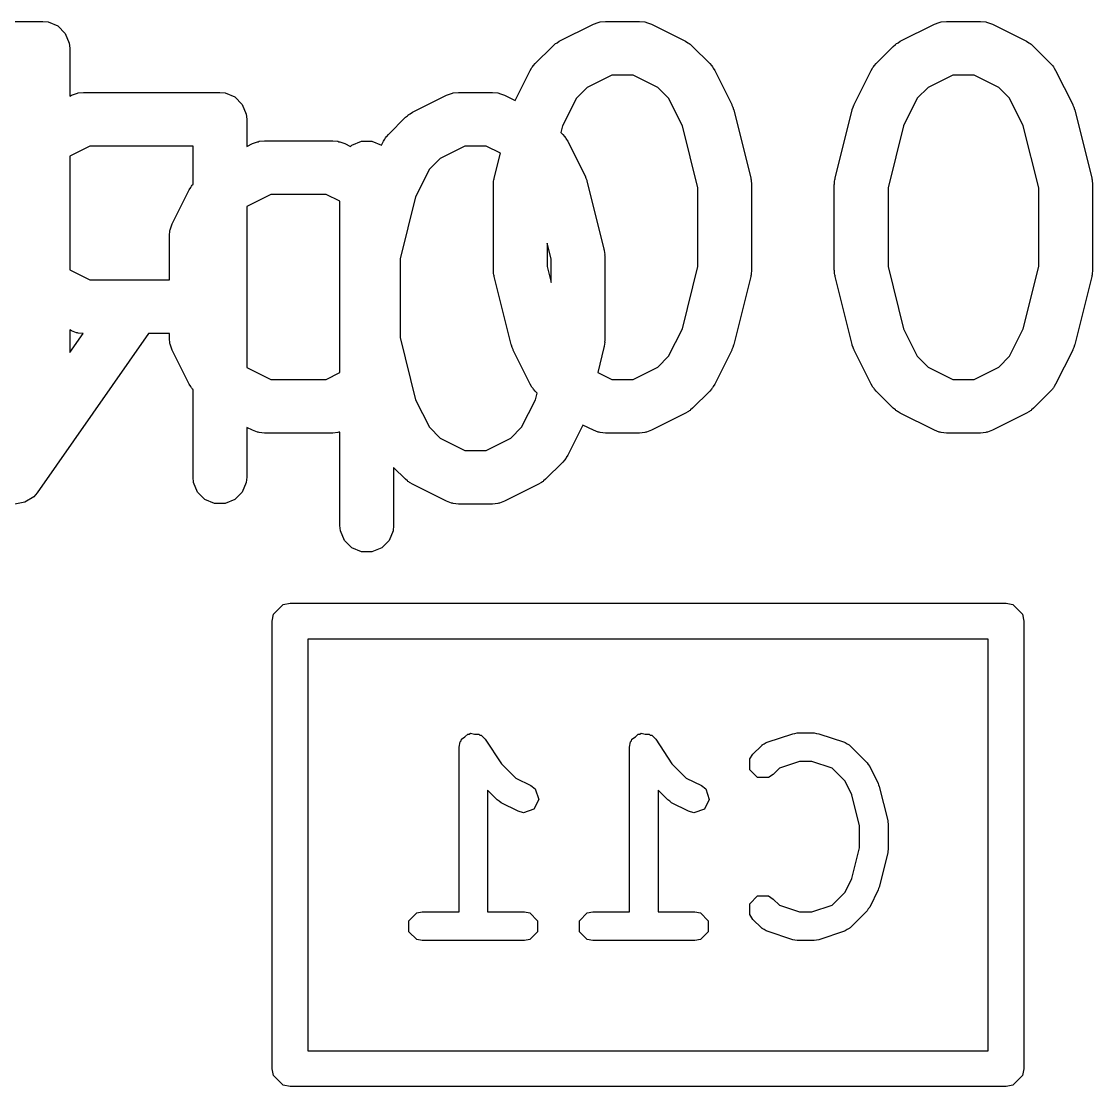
# Model space of a CAD drawing. Extents: x 4.21 to 7.42, y -5.27 to -2.46.
# Drawn here: x 5.964 to 6.0818, y -4.3853 to -4.2682 of the extents above; entities that cross this region are included whole.
import ezdxf

# ---------------------------------------------------------------- set-up
doc = ezdxf.new("R2010")
doc.units = 0
doc.header["$MEASUREMENT"] = 0
doc.layers.add('BLACK', color=7, linetype='CONTINUOUS')

msp = doc.modelspace()

# ---------------------------------------------------------------- linework, layer by layer
at = {"layer": 'BLACK', "linetype": 'CONTINUOUS'}
for p, q in [((5.94758, -4.26819), (5.96633, -4.26819)), ((5.96633, -4.26819), (5.9669, -4.26824)), ((5.9669, -4.26824), (5.96797, -4.26868)), ((5.96797, -4.26868), (5.96878, -4.2695)), ((6.02312, -4.27037), (6.02687, -4.2685)), ((6.02687, -4.2685), (6.02741, -4.26829)), ((6.02741, -4.26829), (6.02752, -4.26828)), ((6.02752, -4.26828), (6.02762, -4.26824)), ((6.02762, -4.26824), (6.02819, -4.26819)), ((6.02819, -4.26819), (6.03194, -4.26819)), ((6.03194, -4.26819), (6.03252, -4.26824)), ((6.03252, -4.26824), (6.03262, -4.26828)), ((6.03262, -4.26828), (6.03272, -4.26829)), ((6.03272, -4.26829), (6.03326, -4.2685)), ((6.03326, -4.2685), (6.03701, -4.27037)), ((6.06062, -4.27037), (6.06437, -4.2685)), ((6.06437, -4.2685), (6.06491, -4.26829)), ((6.06491, -4.26829), (6.06502, -4.26828)), ((6.06502, -4.26828), (6.06511, -4.26824)), ((6.06511, -4.26824), (6.06569, -4.26819)), ((6.06569, -4.26819), (6.06944, -4.26819)), ((6.06944, -4.26819), (6.07001, -4.26824)), ((6.07001, -4.26824), (6.07011, -4.26828)), ((6.07011, -4.26828), (6.07022, -4.26829)), ((6.07022, -4.26829), (6.07076, -4.2685)), ((6.07076, -4.2685), (6.07451, -4.27037)), ((5.96878, -4.2695), (5.96922, -4.27056)), ((5.96922, -4.27056), (5.96928, -4.27114)), ((5.96928, -4.27114), (5.96928, -4.2764)), ((6.02048, -4.2728), (6.02236, -4.27093)), ((6.02236, -4.27093), (6.02258, -4.27074)), ((6.02258, -4.27074), (6.02263, -4.27068)), ((6.02263, -4.27068), (6.02272, -4.27062)), ((6.02272, -4.27062), (6.0228, -4.27056)), ((6.0228, -4.27056), (6.02288, -4.27053)), ((6.02288, -4.27053), (6.02312, -4.27037)), ((6.03701, -4.27037), (6.03726, -4.27053)), ((6.03726, -4.27053), (6.03733, -4.27056)), ((6.03733, -4.27056), (6.03741, -4.27062)), ((6.03741, -4.27062), (6.0375, -4.27068)), ((6.0375, -4.27068), (6.03755, -4.27074)), ((6.03755, -4.27074), (6.03778, -4.27093)), ((6.03778, -4.27093), (6.03966, -4.2728)), ((6.05798, -4.2728), (6.05985, -4.27093)), ((6.05985, -4.27093), (6.06008, -4.27074)), ((6.06008, -4.27074), (6.06013, -4.27068)), ((6.06013, -4.27068), (6.06022, -4.27062)), ((6.06022, -4.27062), (6.0603, -4.27056)), ((6.0603, -4.27056), (6.06037, -4.27053)), ((6.06037, -4.27053), (6.06062, -4.27037)), ((6.07451, -4.27037), (6.07476, -4.27053)), ((6.07476, -4.27053), (6.07483, -4.27056)), ((6.07483, -4.27056), (6.07491, -4.27062)), ((6.07491, -4.27062), (6.075, -4.27068)), ((6.075, -4.27068), (6.07505, -4.27074)), ((6.07505, -4.27074), (6.07528, -4.27093)), ((6.07528, -4.27093), (6.07715, -4.2728)), ((6.01827, -4.27689), (6.01993, -4.27357)), ((6.01993, -4.27357), (6.02008, -4.27332)), ((6.02008, -4.27332), (6.02011, -4.27325)), ((6.02011, -4.27325), (6.02018, -4.27317)), ((6.02018, -4.27317), (6.02024, -4.27308)), ((6.02024, -4.27308), (6.0203, -4.27303)), ((6.0203, -4.27303), (6.02048, -4.2728)), ((6.03966, -4.2728), (6.03984, -4.27303)), ((6.03984, -4.27303), (6.0399, -4.27308)), ((6.0399, -4.27308), (6.03996, -4.27317)), ((6.03996, -4.27317), (6.04002, -4.27325)), ((6.04002, -4.27325), (6.04005, -4.27332)), ((6.04005, -4.27332), (6.04021, -4.27357)), ((6.04021, -4.27357), (6.04208, -4.27732)), ((6.05555, -4.27732), (6.05742, -4.27357)), ((6.05742, -4.27357), (6.05758, -4.27332)), ((6.05758, -4.27332), (6.05761, -4.27325)), ((6.05761, -4.27325), (6.05768, -4.27317)), ((6.05768, -4.27317), (6.05773, -4.27308)), ((6.05773, -4.27308), (6.05779, -4.27303)), ((6.05779, -4.27303), (6.05798, -4.2728)), ((6.07715, -4.2728), (6.07734, -4.27303)), ((6.07734, -4.27303), (6.0774, -4.27308)), ((6.0774, -4.27308), (6.07745, -4.27317)), ((6.07745, -4.27317), (6.07752, -4.27325)), ((6.07752, -4.27325), (6.07755, -4.27332)), ((6.07755, -4.27332), (6.0777, -4.27357)), ((6.0777, -4.27357), (6.07958, -4.27732)), ((6.02889, -4.27409), (6.02619, -4.27544)), ((6.03125, -4.27409), (6.02889, -4.27409)), ((6.03394, -4.27544), (6.03125, -4.27409)), ((6.06639, -4.27409), (6.06369, -4.27544)), ((6.06874, -4.27409), (6.06639, -4.27409)), ((6.07144, -4.27544), (6.06874, -4.27409)), ((5.97021, -4.27605), (5.97079, -4.27599)), ((5.97079, -4.27599), (5.98579, -4.27599)), ((5.98579, -4.27599), (5.98636, -4.27605)), ((6.01146, -4.27605), (6.01204, -4.27599)), ((6.01204, -4.27599), (6.01578, -4.27599)), ((6.01578, -4.27599), (6.01636, -4.27605)), ((6.02619, -4.27544), (6.025, -4.27664)), ((6.03514, -4.27664), (6.03394, -4.27544)), ((6.06369, -4.27544), (6.06249, -4.27664)), ((6.07264, -4.27664), (6.07144, -4.27544)), ((5.96928, -4.2764), (5.96947, -4.2763)), ((5.96947, -4.2763), (5.97001, -4.2761)), ((5.97001, -4.2761), (5.97012, -4.27609)), ((5.97012, -4.27609), (5.97021, -4.27605)), ((5.98636, -4.27605), (5.98743, -4.27649)), ((5.98743, -4.27649), (5.98824, -4.27731)), ((6.00696, -4.27818), (6.01071, -4.2763)), ((6.01071, -4.2763), (6.01126, -4.2761)), ((6.01126, -4.2761), (6.01136, -4.27609)), ((6.01136, -4.27609), (6.01146, -4.27605)), ((6.01636, -4.27605), (6.01646, -4.27609)), ((6.01646, -4.27609), (6.01656, -4.2761)), ((6.01656, -4.2761), (6.01711, -4.2763)), ((6.01711, -4.2763), (6.01827, -4.27689)), ((6.025, -4.27664), (6.02348, -4.27967)), ((6.03666, -4.27967), (6.03514, -4.27664)), ((6.06249, -4.27664), (6.06098, -4.27967)), ((6.07415, -4.27967), (6.07264, -4.27664)), ((5.98824, -4.27731), (5.98868, -4.27837)), ((5.98868, -4.27837), (5.98874, -4.27895)), ((6.00656, -4.27843), (6.00664, -4.27837)), ((6.00664, -4.27837), (6.00672, -4.27834)), ((6.00672, -4.27834), (6.00696, -4.27818)), ((6.04208, -4.27732), (6.0421, -4.27736)), ((6.0421, -4.27736), (6.04211, -4.27738)), ((6.04211, -4.27738), (6.0422, -4.27762)), ((6.0422, -4.27762), (6.04229, -4.27786)), ((6.04229, -4.27786), (6.04229, -4.27788)), ((6.04229, -4.27788), (6.04231, -4.27792)), ((6.04231, -4.27792), (6.04418, -4.28542)), ((6.05345, -4.28542), (6.05533, -4.27792)), ((6.05533, -4.27792), (6.05534, -4.27788)), ((6.05534, -4.27786), (6.05543, -4.27762)), ((6.05534, -4.27788), (6.05534, -4.27786)), ((6.05543, -4.27762), (6.05552, -4.27738)), ((6.05552, -4.27738), (6.05553, -4.27736)), ((6.05553, -4.27736), (6.05555, -4.27732)), ((6.07958, -4.27732), (6.0796, -4.27736)), ((6.0796, -4.27736), (6.07961, -4.27738)), ((6.07961, -4.27738), (6.07969, -4.27762)), ((6.07969, -4.27762), (6.07979, -4.27786)), ((6.07979, -4.27786), (6.07979, -4.27788)), ((6.07979, -4.27788), (6.0798, -4.27792)), ((6.0798, -4.27792), (6.08168, -4.28542)), ((5.98874, -4.27895), (5.98874, -4.28194)), ((6.00432, -4.28061), (6.0062, -4.27873)), ((6.0062, -4.27873), (6.00642, -4.27855)), ((6.00642, -4.27855), (6.00648, -4.27849)), ((6.00648, -4.27849), (6.00656, -4.27843)), ((6.00414, -4.28083), (6.00432, -4.28061)), ((6.02348, -4.27967), (6.0233, -4.28041)), ((6.0233, -4.28041), (6.0235, -4.28061)), ((6.0235, -4.28061), (6.02368, -4.28083)), ((6.03836, -4.2865), (6.03666, -4.27967)), ((6.06098, -4.27967), (6.05927, -4.2865)), ((6.07586, -4.2865), (6.07415, -4.27967)), ((5.97149, -4.2819), (5.96928, -4.283)), ((5.98284, -4.2819), (5.97149, -4.2819)), ((5.98284, -4.28611), (5.98284, -4.2819)), ((5.98874, -4.28194), (5.98938, -4.28162)), ((5.98938, -4.28162), (5.98992, -4.28141)), ((5.98992, -4.28141), (5.99002, -4.28141)), ((5.99002, -4.28141), (5.99012, -4.28137)), ((5.99012, -4.28137), (5.9907, -4.28131)), ((5.9907, -4.28131), (5.9982, -4.28131)), ((5.9982, -4.28131), (5.99877, -4.28137)), ((5.99877, -4.28137), (5.99887, -4.28141)), ((5.99887, -4.28141), (5.99898, -4.28141)), ((5.99898, -4.28141), (5.99952, -4.28162)), ((5.99952, -4.28162), (6.00017, -4.28195)), ((6.00017, -4.28195), (6.00031, -4.28181)), ((6.00031, -4.28181), (6.00137, -4.28137)), ((6.00137, -4.28137), (6.00252, -4.28137)), ((6.00252, -4.28137), (6.00356, -4.28179)), ((6.00356, -4.28179), (6.00377, -4.28137)), ((6.00377, -4.28137), (6.00393, -4.28113)), ((6.00393, -4.28113), (6.00396, -4.28105)), ((6.00396, -4.28105), (6.00402, -4.28097)), ((6.00402, -4.28097), (6.00408, -4.28088)), ((6.00408, -4.28088), (6.00414, -4.28083)), ((6.01273, -4.2819), (6.01003, -4.28325)), ((6.01509, -4.2819), (6.01273, -4.2819)), ((6.01664, -4.28268), (6.01509, -4.2819)), ((6.02368, -4.28083), (6.02374, -4.28088)), ((6.02374, -4.28088), (6.0238, -4.28097)), ((6.0238, -4.28097), (6.02386, -4.28105)), ((6.02386, -4.28105), (6.02389, -4.28113)), ((6.02389, -4.28113), (6.02405, -4.28137)), ((6.02405, -4.28137), (6.02592, -4.28512)), ((5.96928, -4.283), (5.96928, -4.29551)), ((6.01596, -4.28542), (6.01664, -4.28268)), ((6.01003, -4.28325), (6.00884, -4.28444)), ((6.00884, -4.28444), (6.00732, -4.28748)), ((6.01594, -4.28552), (6.01596, -4.28542)), ((6.02592, -4.28512), (6.02594, -4.28517)), ((6.02594, -4.28517), (6.02595, -4.28518)), ((6.02595, -4.28518), (6.02604, -4.28543)), ((6.02604, -4.28543), (6.02613, -4.28566)), ((6.04418, -4.28542), (6.0442, -4.28552)), ((6.05344, -4.28552), (6.05345, -4.28542)), ((6.08168, -4.28542), (6.08169, -4.28552)), ((5.98243, -4.28669), (5.98259, -4.28644)), ((5.98259, -4.28644), (5.98262, -4.28637)), ((5.98262, -4.28637), (5.98269, -4.28629)), ((5.98269, -4.28629), (5.98274, -4.2862)), ((5.98274, -4.2862), (5.9828, -4.28615)), ((5.9828, -4.28615), (5.98284, -4.28611)), ((6.01587, -4.28599), (6.0159, -4.28578)), ((6.01588, -4.28604), (6.01587, -4.28599)), ((6.01587, -4.28614), (6.01588, -4.28604)), ((6.01587, -4.29551), (6.01587, -4.28614)), ((6.0159, -4.28578), (6.01592, -4.28556)), ((6.01592, -4.28556), (6.01594, -4.28552)), ((6.02613, -4.28566), (6.02613, -4.28569)), ((6.02613, -4.28569), (6.02615, -4.28573)), ((6.02615, -4.28573), (6.02802, -4.29323)), ((6.03836, -4.29515), (6.03836, -4.2865)), ((6.0442, -4.28552), (6.04421, -4.28556)), ((6.04421, -4.28556), (6.04423, -4.28578)), ((6.04423, -4.28578), (6.04427, -4.28599)), ((6.04427, -4.28599), (6.04426, -4.28604)), ((6.04426, -4.28604), (6.04427, -4.28614)), ((6.04427, -4.28614), (6.04427, -4.29551)), ((6.05336, -4.28614), (6.05337, -4.28604)), ((6.05336, -4.29551), (6.05336, -4.28614)), ((6.05337, -4.28599), (6.0534, -4.28578)), ((6.05337, -4.28604), (6.05337, -4.28599)), ((6.0534, -4.28578), (6.05342, -4.28556)), ((6.05342, -4.28556), (6.05344, -4.28552)), ((6.05927, -4.2865), (6.05927, -4.29515)), ((6.07586, -4.29515), (6.07586, -4.2865)), ((6.08169, -4.28552), (6.08171, -4.28556)), ((6.08171, -4.28556), (6.08173, -4.28578)), ((6.08173, -4.28578), (6.08176, -4.28599)), ((6.08176, -4.28599), (6.08176, -4.28604)), ((6.08176, -4.28604), (6.08177, -4.28614)), ((6.08177, -4.28614), (6.08177, -4.29551)), ((5.98056, -4.29044), (5.98243, -4.28669)), ((5.9914, -4.28721), (5.98874, -4.28854)), ((5.9975, -4.28721), (5.9914, -4.28721)), ((5.99899, -4.28796), (5.9975, -4.28721)), ((6.00732, -4.28748), (6.00561, -4.29431)), ((5.98874, -4.28854), (5.98874, -4.30623)), ((5.99899, -4.30681), (5.99899, -4.28796)), ((5.98025, -4.29176), (5.9803, -4.29118)), ((5.9803, -4.29118), (5.98034, -4.29109)), ((5.98034, -4.29109), (5.98035, -4.29098)), ((5.98035, -4.29098), (5.98056, -4.29044)), ((5.98025, -4.29662), (5.98025, -4.29176)), ((6.02221, -4.29431), (6.02177, -4.29258)), ((6.02177, -4.29258), (6.02177, -4.29515)), ((6.02802, -4.29323), (6.02804, -4.29333)), ((6.02804, -4.29333), (6.02805, -4.29337)), ((6.02805, -4.29337), (6.02808, -4.29358)), ((6.02808, -4.29358), (6.02811, -4.2938)), ((6.00561, -4.29431), (6.00561, -4.30295)), ((6.02221, -4.29688), (6.02221, -4.29431)), ((6.02811, -4.2938), (6.0281, -4.29384)), ((6.0281, -4.29384), (6.02811, -4.29394)), ((6.02811, -4.29394), (6.02811, -4.30332)), ((5.96928, -4.29551), (5.97149, -4.29662)), ((6.01588, -4.29561), (6.01587, -4.29551)), ((6.01587, -4.29565), (6.01588, -4.29561)), ((6.0159, -4.29587), (6.01587, -4.29565)), ((6.01592, -4.29609), (6.0159, -4.29587)), ((6.02177, -4.29515), (6.02221, -4.29688)), ((6.03666, -4.30198), (6.03836, -4.29515)), ((6.04423, -4.29587), (6.04421, -4.29609)), ((6.04427, -4.29565), (6.04423, -4.29587)), ((6.04427, -4.29551), (6.04426, -4.29561)), ((6.04426, -4.29561), (6.04427, -4.29565)), ((6.05337, -4.29561), (6.05336, -4.29551)), ((6.05337, -4.29565), (6.05337, -4.29561)), ((6.0534, -4.29587), (6.05337, -4.29565)), ((6.05342, -4.29609), (6.0534, -4.29587)), ((6.05927, -4.29515), (6.06098, -4.30198)), ((6.07415, -4.30198), (6.07586, -4.29515)), ((6.08173, -4.29587), (6.08171, -4.29609)), ((6.08176, -4.29565), (6.08173, -4.29587)), ((6.08177, -4.29551), (6.08176, -4.29561)), ((6.08176, -4.29561), (6.08176, -4.29565)), ((5.97149, -4.29662), (5.98025, -4.29662)), ((6.01594, -4.29613), (6.01592, -4.29609)), ((6.01596, -4.29623), (6.01594, -4.29613)), ((6.01783, -4.30373), (6.01596, -4.29623)), ((6.04418, -4.29623), (6.04231, -4.30373)), ((6.0442, -4.29613), (6.04418, -4.29623)), ((6.04421, -4.29609), (6.0442, -4.29613)), ((6.05344, -4.29613), (6.05342, -4.29609)), ((6.05345, -4.29623), (6.05344, -4.29613)), ((6.05533, -4.30373), (6.05345, -4.29623)), ((6.08168, -4.29623), (6.0798, -4.30373)), ((6.08169, -4.29613), (6.08168, -4.29623)), ((6.08171, -4.29609), (6.08169, -4.29613)), ((5.97795, -4.30252), (5.96571, -4.32001)), ((5.96947, -4.30221), (5.96928, -4.30211)), ((5.96928, -4.30211), (5.96928, -4.30461)), ((5.96928, -4.30461), (5.97075, -4.30252)), ((5.97001, -4.30242), (5.96947, -4.30221)), ((5.97012, -4.30242), (5.97001, -4.30242)), ((5.97021, -4.30246), (5.97012, -4.30242)), ((5.97075, -4.30252), (5.97021, -4.30246)), ((5.98025, -4.30252), (5.97795, -4.30252)), ((5.98025, -4.30301), (5.98025, -4.30252)), ((5.9803, -4.30359), (5.98025, -4.30301)), ((6.00561, -4.30295), (6.00732, -4.30979)), ((6.03514, -4.30501), (6.03666, -4.30198)), ((6.06098, -4.30198), (6.06249, -4.30501)), ((6.07264, -4.30501), (6.07415, -4.30198)), ((5.98034, -4.30368), (5.9803, -4.30359)), ((5.98035, -4.30379), (5.98034, -4.30368)), ((5.98056, -4.30433), (5.98035, -4.30379)), ((6.01785, -4.30377), (6.01783, -4.30373)), ((6.01785, -4.30379), (6.01785, -4.30377)), ((6.01794, -4.30403), (6.01785, -4.30379)), ((6.01803, -4.30427), (6.01794, -4.30403)), ((6.01804, -4.30429), (6.01803, -4.30427)), ((6.01805, -4.30433), (6.01804, -4.30429)), ((6.02802, -4.30403), (6.02734, -4.30678)), ((6.02804, -4.30393), (6.02802, -4.30403)), ((6.02805, -4.30389), (6.02804, -4.30393)), ((6.02808, -4.30368), (6.02805, -4.30389)), ((6.02811, -4.30346), (6.02808, -4.30368)), ((6.02811, -4.30332), (6.0281, -4.30342)), ((6.0281, -4.30342), (6.02811, -4.30346)), ((6.0421, -4.30429), (6.04208, -4.30433)), ((6.04211, -4.30427), (6.0421, -4.30429)), ((6.0422, -4.30403), (6.04211, -4.30427)), ((6.04229, -4.30379), (6.0422, -4.30403)), ((6.04231, -4.30373), (6.04229, -4.30377)), ((6.04229, -4.30377), (6.04229, -4.30379)), ((6.05534, -4.30377), (6.05533, -4.30373)), ((6.05534, -4.30379), (6.05534, -4.30377)), ((6.05543, -4.30403), (6.05534, -4.30379)), ((6.05552, -4.30427), (6.05543, -4.30403)), ((6.05553, -4.30429), (6.05552, -4.30427)), ((6.05555, -4.30433), (6.05553, -4.30429)), ((6.0796, -4.30429), (6.07958, -4.30433)), ((6.07961, -4.30427), (6.0796, -4.30429)), ((6.07969, -4.30403), (6.07961, -4.30427)), ((6.07979, -4.30379), (6.07969, -4.30403)), ((6.0798, -4.30373), (6.07979, -4.30377)), ((6.07979, -4.30377), (6.07979, -4.30379)), ((5.98243, -4.30808), (5.98056, -4.30433)), ((6.01993, -4.30808), (6.01805, -4.30433)), ((6.03394, -4.30621), (6.03514, -4.30501)), ((6.04208, -4.30433), (6.04021, -4.30808)), ((6.05742, -4.30808), (6.05555, -4.30433)), ((6.06249, -4.30501), (6.06369, -4.30621)), ((6.07144, -4.30621), (6.07264, -4.30501)), ((6.07958, -4.30433), (6.0777, -4.30808)), ((5.98874, -4.30623), (5.9914, -4.30756)), ((6.03125, -4.30756), (6.03394, -4.30621)), ((6.06369, -4.30621), (6.06639, -4.30756)), ((6.06874, -4.30756), (6.07144, -4.30621)), ((5.9914, -4.30756), (5.9975, -4.30756)), ((5.9975, -4.30756), (5.99899, -4.30681)), ((6.02734, -4.30678), (6.02889, -4.30756)), ((6.02889, -4.30756), (6.03125, -4.30756)), ((6.06639, -4.30756), (6.06874, -4.30756)), ((5.98259, -4.30833), (5.98243, -4.30808)), ((5.98262, -4.3084), (5.98259, -4.30833)), ((5.98269, -4.30848), (5.98262, -4.3084)), ((5.98274, -4.30857), (5.98269, -4.30848)), ((5.9828, -4.30862), (5.98274, -4.30857)), ((5.98284, -4.30866), (5.9828, -4.30862)), ((5.98284, -4.31832), (5.98284, -4.30866)), ((6.02008, -4.30833), (6.01993, -4.30808)), ((6.02011, -4.3084), (6.02008, -4.30833)), ((6.02018, -4.30848), (6.02011, -4.3084)), ((6.02024, -4.30857), (6.02018, -4.30848)), ((6.0203, -4.30862), (6.02024, -4.30857)), ((6.02048, -4.30885), (6.0203, -4.30862)), ((6.02068, -4.30905), (6.02048, -4.30885)), ((6.03966, -4.30885), (6.03778, -4.31072)), ((6.03984, -4.30862), (6.03966, -4.30885)), ((6.0399, -4.30857), (6.03984, -4.30862)), ((6.03996, -4.30848), (6.0399, -4.30857)), ((6.04002, -4.3084), (6.03996, -4.30848)), ((6.04005, -4.30833), (6.04002, -4.3084)), ((6.04021, -4.30808), (6.04005, -4.30833)), ((6.05758, -4.30833), (6.05742, -4.30808)), ((6.05761, -4.3084), (6.05758, -4.30833)), ((6.05768, -4.30848), (6.05761, -4.3084)), ((6.05773, -4.30857), (6.05768, -4.30848)), ((6.05779, -4.30862), (6.05773, -4.30857)), ((6.05798, -4.30885), (6.05779, -4.30862)), ((6.05985, -4.31072), (6.05798, -4.30885)), ((6.07715, -4.30885), (6.07528, -4.31072)), ((6.07734, -4.30862), (6.07715, -4.30885)), ((6.0774, -4.30857), (6.07734, -4.30862)), ((6.07745, -4.30848), (6.0774, -4.30857)), ((6.07752, -4.3084), (6.07745, -4.30848)), ((6.07755, -4.30833), (6.07752, -4.3084)), ((6.0777, -4.30808), (6.07755, -4.30833)), ((6.00732, -4.30979), (6.00884, -4.31282)), ((6.01898, -4.31282), (6.0205, -4.30979)), ((6.0205, -4.30979), (6.02068, -4.30905)), ((6.03701, -4.31127), (6.03326, -4.31315)), ((6.03726, -4.31112), (6.03701, -4.31127)), ((6.03733, -4.31109), (6.03726, -4.31112)), ((6.03741, -4.31102), (6.03733, -4.31109)), ((6.0375, -4.31097), (6.03741, -4.31102)), ((6.03755, -4.31091), (6.0375, -4.31097)), ((6.03778, -4.31072), (6.03755, -4.31091)), ((6.06008, -4.31091), (6.05985, -4.31072)), ((6.06013, -4.31097), (6.06008, -4.31091)), ((6.06022, -4.31102), (6.06013, -4.31097)), ((6.0603, -4.31109), (6.06022, -4.31102)), ((6.06037, -4.31112), (6.0603, -4.31109)), ((6.06062, -4.31127), (6.06037, -4.31112)), ((6.06437, -4.31315), (6.06062, -4.31127)), ((6.07451, -4.31127), (6.07076, -4.31315)), ((6.07476, -4.31112), (6.07451, -4.31127)), ((6.07483, -4.31109), (6.07476, -4.31112)), ((6.07491, -4.31102), (6.07483, -4.31109)), ((6.075, -4.31097), (6.07491, -4.31102)), ((6.07505, -4.31091), (6.075, -4.31097)), ((6.07528, -4.31072), (6.07505, -4.31091)), ((5.98938, -4.31315), (5.98874, -4.31283)), ((5.98874, -4.31283), (5.98874, -4.31832)), ((5.98992, -4.31336), (5.98938, -4.31315)), ((5.99002, -4.31336), (5.98992, -4.31336)), ((5.99012, -4.3134), (5.99002, -4.31336)), ((5.9907, -4.31346), (5.99012, -4.3134)), ((5.9982, -4.31346), (5.9907, -4.31346)), ((5.99877, -4.3134), (5.9982, -4.31346)), ((5.99887, -4.31336), (5.99877, -4.3134)), ((5.99898, -4.31336), (5.99887, -4.31336)), ((5.99899, -4.31335), (5.99898, -4.31336)), ((5.99899, -4.32363), (5.99899, -4.31335)), ((6.00884, -4.31282), (6.01003, -4.31401)), ((6.01778, -4.31401), (6.01898, -4.31282)), ((6.02571, -4.31257), (6.02405, -4.31589)), ((6.02687, -4.31315), (6.02571, -4.31257)), ((6.02741, -4.31336), (6.02687, -4.31315)), ((6.02752, -4.31336), (6.02741, -4.31336)), ((6.02762, -4.3134), (6.02752, -4.31336)), ((6.02819, -4.31346), (6.02762, -4.3134)), ((6.03194, -4.31346), (6.02819, -4.31346)), ((6.03252, -4.3134), (6.03194, -4.31346)), ((6.03262, -4.31336), (6.03252, -4.3134)), ((6.03272, -4.31336), (6.03262, -4.31336)), ((6.03326, -4.31315), (6.03272, -4.31336)), ((6.06491, -4.31336), (6.06437, -4.31315)), ((6.06502, -4.31336), (6.06491, -4.31336)), ((6.06511, -4.3134), (6.06502, -4.31336)), ((6.06569, -4.31346), (6.06511, -4.3134)), ((6.06944, -4.31346), (6.06569, -4.31346)), ((6.07001, -4.3134), (6.06944, -4.31346)), ((6.07011, -4.31336), (6.07001, -4.3134)), ((6.07022, -4.31336), (6.07011, -4.31336)), ((6.07076, -4.31315), (6.07022, -4.31336)), ((6.01003, -4.31401), (6.01273, -4.31536)), ((6.01509, -4.31536), (6.01778, -4.31401)), ((6.01273, -4.31536), (6.01509, -4.31536)), ((6.02405, -4.31589), (6.02389, -4.31613)), ((6.0062, -4.31853), (6.0049, -4.31723)), ((6.0049, -4.31723), (6.0049, -4.32363)), ((6.0235, -4.31665), (6.02162, -4.31853)), ((6.02368, -4.31643), (6.0235, -4.31665)), ((6.02374, -4.31638), (6.02368, -4.31643)), ((6.0238, -4.31629), (6.02374, -4.31638)), ((6.02386, -4.31621), (6.0238, -4.31629)), ((6.02389, -4.31613), (6.02386, -4.31621)), ((5.98289, -4.31889), (5.98284, -4.31832)), ((5.98874, -4.31832), (5.98868, -4.31889)), ((5.98333, -4.31996), (5.98289, -4.31889)), ((5.98868, -4.31889), (5.98824, -4.31996)), ((6.00642, -4.31871), (6.0062, -4.31853)), ((6.00648, -4.31877), (6.00642, -4.31871)), ((6.00656, -4.31883), (6.00648, -4.31877)), ((6.00664, -4.3189), (6.00656, -4.31883)), ((6.00672, -4.31893), (6.00664, -4.3189)), ((6.00696, -4.31908), (6.00672, -4.31893)), ((6.01071, -4.32096), (6.00696, -4.31908)), ((6.02085, -4.31908), (6.01711, -4.32096)), ((6.0211, -4.31893), (6.02085, -4.31908)), ((6.02117, -4.3189), (6.0211, -4.31893)), ((6.02126, -4.31883), (6.02117, -4.3189)), ((6.02134, -4.31877), (6.02126, -4.31883)), ((6.0214, -4.31871), (6.02134, -4.31877)), ((6.02162, -4.31853), (6.0214, -4.31871)), ((5.96533, -4.32045), (5.96436, -4.32107)), ((5.96571, -4.32001), (5.96533, -4.32045)), ((5.98415, -4.32077), (5.98333, -4.31996)), ((5.98521, -4.32121), (5.98415, -4.32077)), ((5.98743, -4.32077), (5.98636, -4.32121)), ((5.98824, -4.31996), (5.98743, -4.32077)), ((5.96436, -4.32107), (5.96323, -4.32127)), ((5.98636, -4.32121), (5.98521, -4.32121)), ((6.01126, -4.32116), (6.01071, -4.32096)), ((6.01136, -4.32117), (6.01126, -4.32116)), ((6.01146, -4.32121), (6.01136, -4.32117)), ((6.01204, -4.32127), (6.01146, -4.32121)), ((6.01578, -4.32127), (6.01204, -4.32127)), ((6.01636, -4.32121), (6.01578, -4.32127)), ((6.01646, -4.32117), (6.01636, -4.32121)), ((6.01656, -4.32116), (6.01646, -4.32117)), ((6.01711, -4.32096), (6.01656, -4.32116)), ((5.99905, -4.32421), (5.99899, -4.32363)), ((5.99949, -4.32527), (5.99905, -4.32421)), ((6.00484, -4.32421), (6.0044, -4.32527)), ((6.0049, -4.32363), (6.00484, -4.32421)), ((6.00031, -4.32609), (5.99949, -4.32527)), ((6.0044, -4.32527), (6.00359, -4.32609)), ((6.00137, -4.32653), (6.00031, -4.32609)), ((6.00252, -4.32653), (6.00137, -4.32653)), ((6.00359, -4.32609), (6.00252, -4.32653)), ((5.99169, -4.33338), (5.99276, -4.33232)), ((5.99276, -4.33232), (5.99351, -4.33217)), ((5.99351, -4.33217), (6.07225, -4.33217)), ((6.07225, -4.33217), (6.073, -4.33232)), ((6.073, -4.33232), (6.07407, -4.33338)), ((5.99154, -4.33414), (5.99169, -4.33338)), ((6.07407, -4.33338), (6.07422, -4.33414)), ((5.99154, -4.38335), (5.99154, -4.33414)), ((6.07422, -4.33414), (6.07422, -4.38335)), ((5.99548, -4.33611), (5.99548, -4.38138)), ((6.07028, -4.33611), (5.99548, -4.33611)), ((6.07028, -4.38138), (6.07028, -4.33611)), ((6.01274, -4.34687), (6.01306, -4.34655)), ((6.01306, -4.34655), (6.01322, -4.34655)), ((6.01322, -4.34655), (6.01336, -4.34646)), ((6.01336, -4.34646), (6.01381, -4.34655)), ((6.01381, -4.34655), (6.01427, -4.34655)), ((6.01427, -4.34655), (6.01438, -4.34666)), ((6.01438, -4.34666), (6.01454, -4.34669)), ((6.01454, -4.34669), (6.01497, -4.34713)), ((6.03149, -4.34687), (6.03181, -4.34655)), ((6.03181, -4.34655), (6.03197, -4.34655)), ((6.03197, -4.34655), (6.03211, -4.34646)), ((6.03211, -4.34646), (6.03256, -4.34655)), ((6.03256, -4.34655), (6.03301, -4.34655)), ((6.03301, -4.34655), (6.03313, -4.34666)), ((6.03313, -4.34666), (6.03329, -4.34669)), ((6.03329, -4.34669), (6.03372, -4.34713)), ((6.04597, -4.34745), (6.04879, -4.34651)), ((6.04879, -4.34651), (6.04904, -4.34648)), ((6.04904, -4.34648), (6.04929, -4.34643)), ((6.04929, -4.34643), (6.05116, -4.34643)), ((6.05116, -4.34643), (6.05141, -4.34648)), ((6.05141, -4.34648), (6.05166, -4.34651)), ((6.05166, -4.34651), (6.05447, -4.34745)), ((6.01209, -4.348), (6.01221, -4.3474)), ((6.01221, -4.3474), (6.01232, -4.34728)), ((6.01232, -4.34728), (6.01236, -4.34713)), ((6.01236, -4.34713), (6.01274, -4.34687)), ((6.01497, -4.34713), (6.01676, -4.34981)), ((6.03084, -4.348), (6.03096, -4.3474)), ((6.03096, -4.3474), (6.03107, -4.34728)), ((6.03107, -4.34728), (6.0311, -4.34713)), ((6.0311, -4.34713), (6.03149, -4.34687)), ((6.03372, -4.34713), (6.03551, -4.34981)), ((6.04442, -4.34876), (6.04536, -4.34783)), ((6.04536, -4.34783), (6.04542, -4.34778)), ((6.04542, -4.34778), (6.04544, -4.34775)), ((6.04544, -4.34775), (6.04566, -4.34762)), ((6.04566, -4.34762), (6.04587, -4.34748)), ((6.04587, -4.34748), (6.04591, -4.34748)), ((6.04591, -4.34748), (6.04597, -4.34745)), ((6.05447, -4.34745), (6.05454, -4.34748)), ((6.05454, -4.34748), (6.05457, -4.34748)), ((6.05457, -4.34748), (6.05478, -4.34762)), ((6.05478, -4.34762), (6.055, -4.34775)), ((6.055, -4.34775), (6.05502, -4.34778)), ((6.05502, -4.34778), (6.05509, -4.34783)), ((6.05509, -4.34783), (6.05696, -4.3497)), ((6.01209, -4.36611), (6.01209, -4.348)), ((6.03084, -4.36611), (6.03084, -4.348)), ((6.04408, -4.34927), (6.04442, -4.34876)), ((6.01676, -4.34981), (6.01835, -4.35139)), ((6.03551, -4.34981), (6.03709, -4.35139)), ((6.04408, -4.35048), (6.04408, -4.34927)), ((6.04954, -4.34958), (6.04732, -4.35032)), ((6.0509, -4.34958), (6.04954, -4.34958)), ((6.05312, -4.35032), (6.0509, -4.34958)), ((6.05696, -4.3497), (6.0571, -4.34991)), ((6.0571, -4.34991), (6.05726, -4.35011)), ((6.05726, -4.35011), (6.05819, -4.35198)), ((6.01835, -4.35139), (6.01999, -4.35222)), ((6.03709, -4.35139), (6.03874, -4.35222)), ((6.04493, -4.35133), (6.04408, -4.35048)), ((6.04614, -4.35133), (6.04493, -4.35133)), ((6.04665, -4.35099), (6.04614, -4.35133)), ((6.04732, -4.35032), (6.04665, -4.35099)), ((6.05455, -4.35175), (6.05312, -4.35032)), ((6.01999, -4.35222), (6.02048, -4.35259)), ((6.03874, -4.35222), (6.03923, -4.35259)), ((6.0553, -4.35324), (6.05455, -4.35175)), ((6.05819, -4.35198), (6.05824, -4.35215)), ((6.05824, -4.35215), (6.05831, -4.35231)), ((6.05831, -4.35231), (6.05925, -4.35606)), ((6.0163, -4.3538), (6.01524, -4.35274)), ((6.01524, -4.35274), (6.01524, -4.36611)), ((6.02086, -4.35374), (6.02032, -4.35482)), ((6.02048, -4.35259), (6.02086, -4.35374)), ((6.03505, -4.3538), (6.03399, -4.35274)), ((6.03399, -4.35274), (6.03399, -4.36611)), ((6.03961, -4.35374), (6.03907, -4.35482)), ((6.03923, -4.35259), (6.03961, -4.35374)), ((6.05615, -4.35663), (6.0553, -4.35324)), ((6.01651, -4.35394), (6.0163, -4.3538)), ((6.01671, -4.3541), (6.01651, -4.35394)), ((6.01858, -4.35503), (6.01671, -4.3541)), ((6.02032, -4.35482), (6.01918, -4.3552)), ((6.03526, -4.35394), (6.03505, -4.3538)), ((6.03546, -4.3541), (6.03526, -4.35394)), ((6.03733, -4.35503), (6.03546, -4.3541)), ((6.03907, -4.35482), (6.03792, -4.3552)), ((6.01918, -4.3552), (6.01858, -4.35503)), ((6.03792, -4.3552), (6.03733, -4.35503)), ((6.05925, -4.35606), (6.05926, -4.35625)), ((6.05615, -4.35906), (6.05615, -4.35663)), ((6.05926, -4.35625), (6.0593, -4.35644)), ((6.0593, -4.35644), (6.0593, -4.35925)), ((6.0553, -4.36245), (6.05615, -4.35906)), ((6.05925, -4.35963), (6.05831, -4.36338)), ((6.05926, -4.35944), (6.05925, -4.35963)), ((6.0593, -4.35925), (6.05926, -4.35944)), ((6.05455, -4.36394), (6.0553, -4.36245)), ((6.04408, -4.36521), (6.04493, -4.36436)), ((6.04493, -4.36436), (6.04614, -4.36436)), ((6.04614, -4.36436), (6.04665, -4.3647)), ((6.05312, -4.36537), (6.05455, -4.36394)), ((6.05819, -4.3637), (6.05726, -4.36558)), ((6.05824, -4.36354), (6.05819, -4.3637)), ((6.05831, -4.36338), (6.05824, -4.36354)), ((6.04408, -4.36641), (6.04408, -4.36521)), ((6.04665, -4.3647), (6.04732, -4.36537)), ((6.04732, -4.36537), (6.04954, -4.36611)), ((6.0509, -4.36611), (6.05312, -4.36537)), ((6.00659, -4.36708), (6.00744, -4.36623)), ((6.00744, -4.36623), (6.00804, -4.36611)), ((6.00804, -4.36611), (6.01209, -4.36611)), ((6.01524, -4.36611), (6.01929, -4.36611)), ((6.01929, -4.36611), (6.01989, -4.36623)), ((6.01989, -4.36623), (6.02074, -4.36708)), ((6.02533, -4.36708), (6.02619, -4.36623)), ((6.02619, -4.36623), (6.02679, -4.36611)), ((6.02679, -4.36611), (6.03084, -4.36611)), ((6.03399, -4.36611), (6.03804, -4.36611)), ((6.03804, -4.36611), (6.03864, -4.36623)), ((6.03864, -4.36623), (6.03949, -4.36708)), ((6.04442, -4.36693), (6.04408, -4.36641)), ((6.04954, -4.36611), (6.0509, -4.36611)), ((6.05696, -4.36599), (6.05509, -4.36786)), ((6.0571, -4.36578), (6.05696, -4.36599)), ((6.05726, -4.36558), (6.0571, -4.36578)), ((6.00659, -4.36829), (6.00659, -4.36708)), ((6.02074, -4.36708), (6.02074, -4.36829)), ((6.02533, -4.36829), (6.02533, -4.36708)), ((6.03949, -4.36708), (6.03949, -4.36829)), ((6.04536, -4.36786), (6.04442, -4.36693)), ((6.04542, -4.36791), (6.04536, -4.36786)), ((6.05509, -4.36786), (6.05502, -4.36791)), ((6.00744, -4.36914), (6.00659, -4.36829)), ((6.02074, -4.36829), (6.01989, -4.36914)), ((6.02619, -4.36914), (6.02533, -4.36829)), ((6.03949, -4.36829), (6.03864, -4.36914)), ((6.04544, -4.36794), (6.04542, -4.36791)), ((6.04566, -4.36806), (6.04544, -4.36794)), ((6.04587, -4.3682), (6.04566, -4.36806)), ((6.04591, -4.3682), (6.04587, -4.3682)), ((6.04597, -4.36824), (6.04591, -4.3682)), ((6.04879, -4.36918), (6.04597, -4.36824)), ((6.05447, -4.36824), (6.05166, -4.36918)), ((6.05454, -4.3682), (6.05447, -4.36824)), ((6.05457, -4.3682), (6.05454, -4.3682)), ((6.05478, -4.36806), (6.05457, -4.3682)), ((6.055, -4.36794), (6.05478, -4.36806)), ((6.05502, -4.36791), (6.055, -4.36794)), ((6.00804, -4.36926), (6.00744, -4.36914)), ((6.01929, -4.36926), (6.00804, -4.36926)), ((6.01989, -4.36914), (6.01929, -4.36926)), ((6.02679, -4.36926), (6.02619, -4.36914)), ((6.03804, -4.36926), (6.02679, -4.36926)), ((6.03864, -4.36914), (6.03804, -4.36926)), ((6.04904, -4.36921), (6.04879, -4.36918)), ((6.04929, -4.36926), (6.04904, -4.36921)), ((6.05116, -4.36926), (6.04929, -4.36926)), ((6.05141, -4.36921), (6.05116, -4.36926)), ((6.05166, -4.36918), (6.05141, -4.36921)), ((5.99548, -4.38138), (6.07028, -4.38138)), ((5.99169, -4.3841), (5.99154, -4.38335)), ((5.99276, -4.38517), (5.99169, -4.3841)), ((6.07407, -4.3841), (6.073, -4.38517)), ((6.07422, -4.38335), (6.07407, -4.3841)), ((5.99351, -4.38532), (5.99276, -4.38517)), ((6.07225, -4.38532), (5.99351, -4.38532)), ((6.073, -4.38517), (6.07225, -4.38532))]:
    msp.add_line(p, q, dxfattribs=at)

doc.saveas('drawing.dxf')
